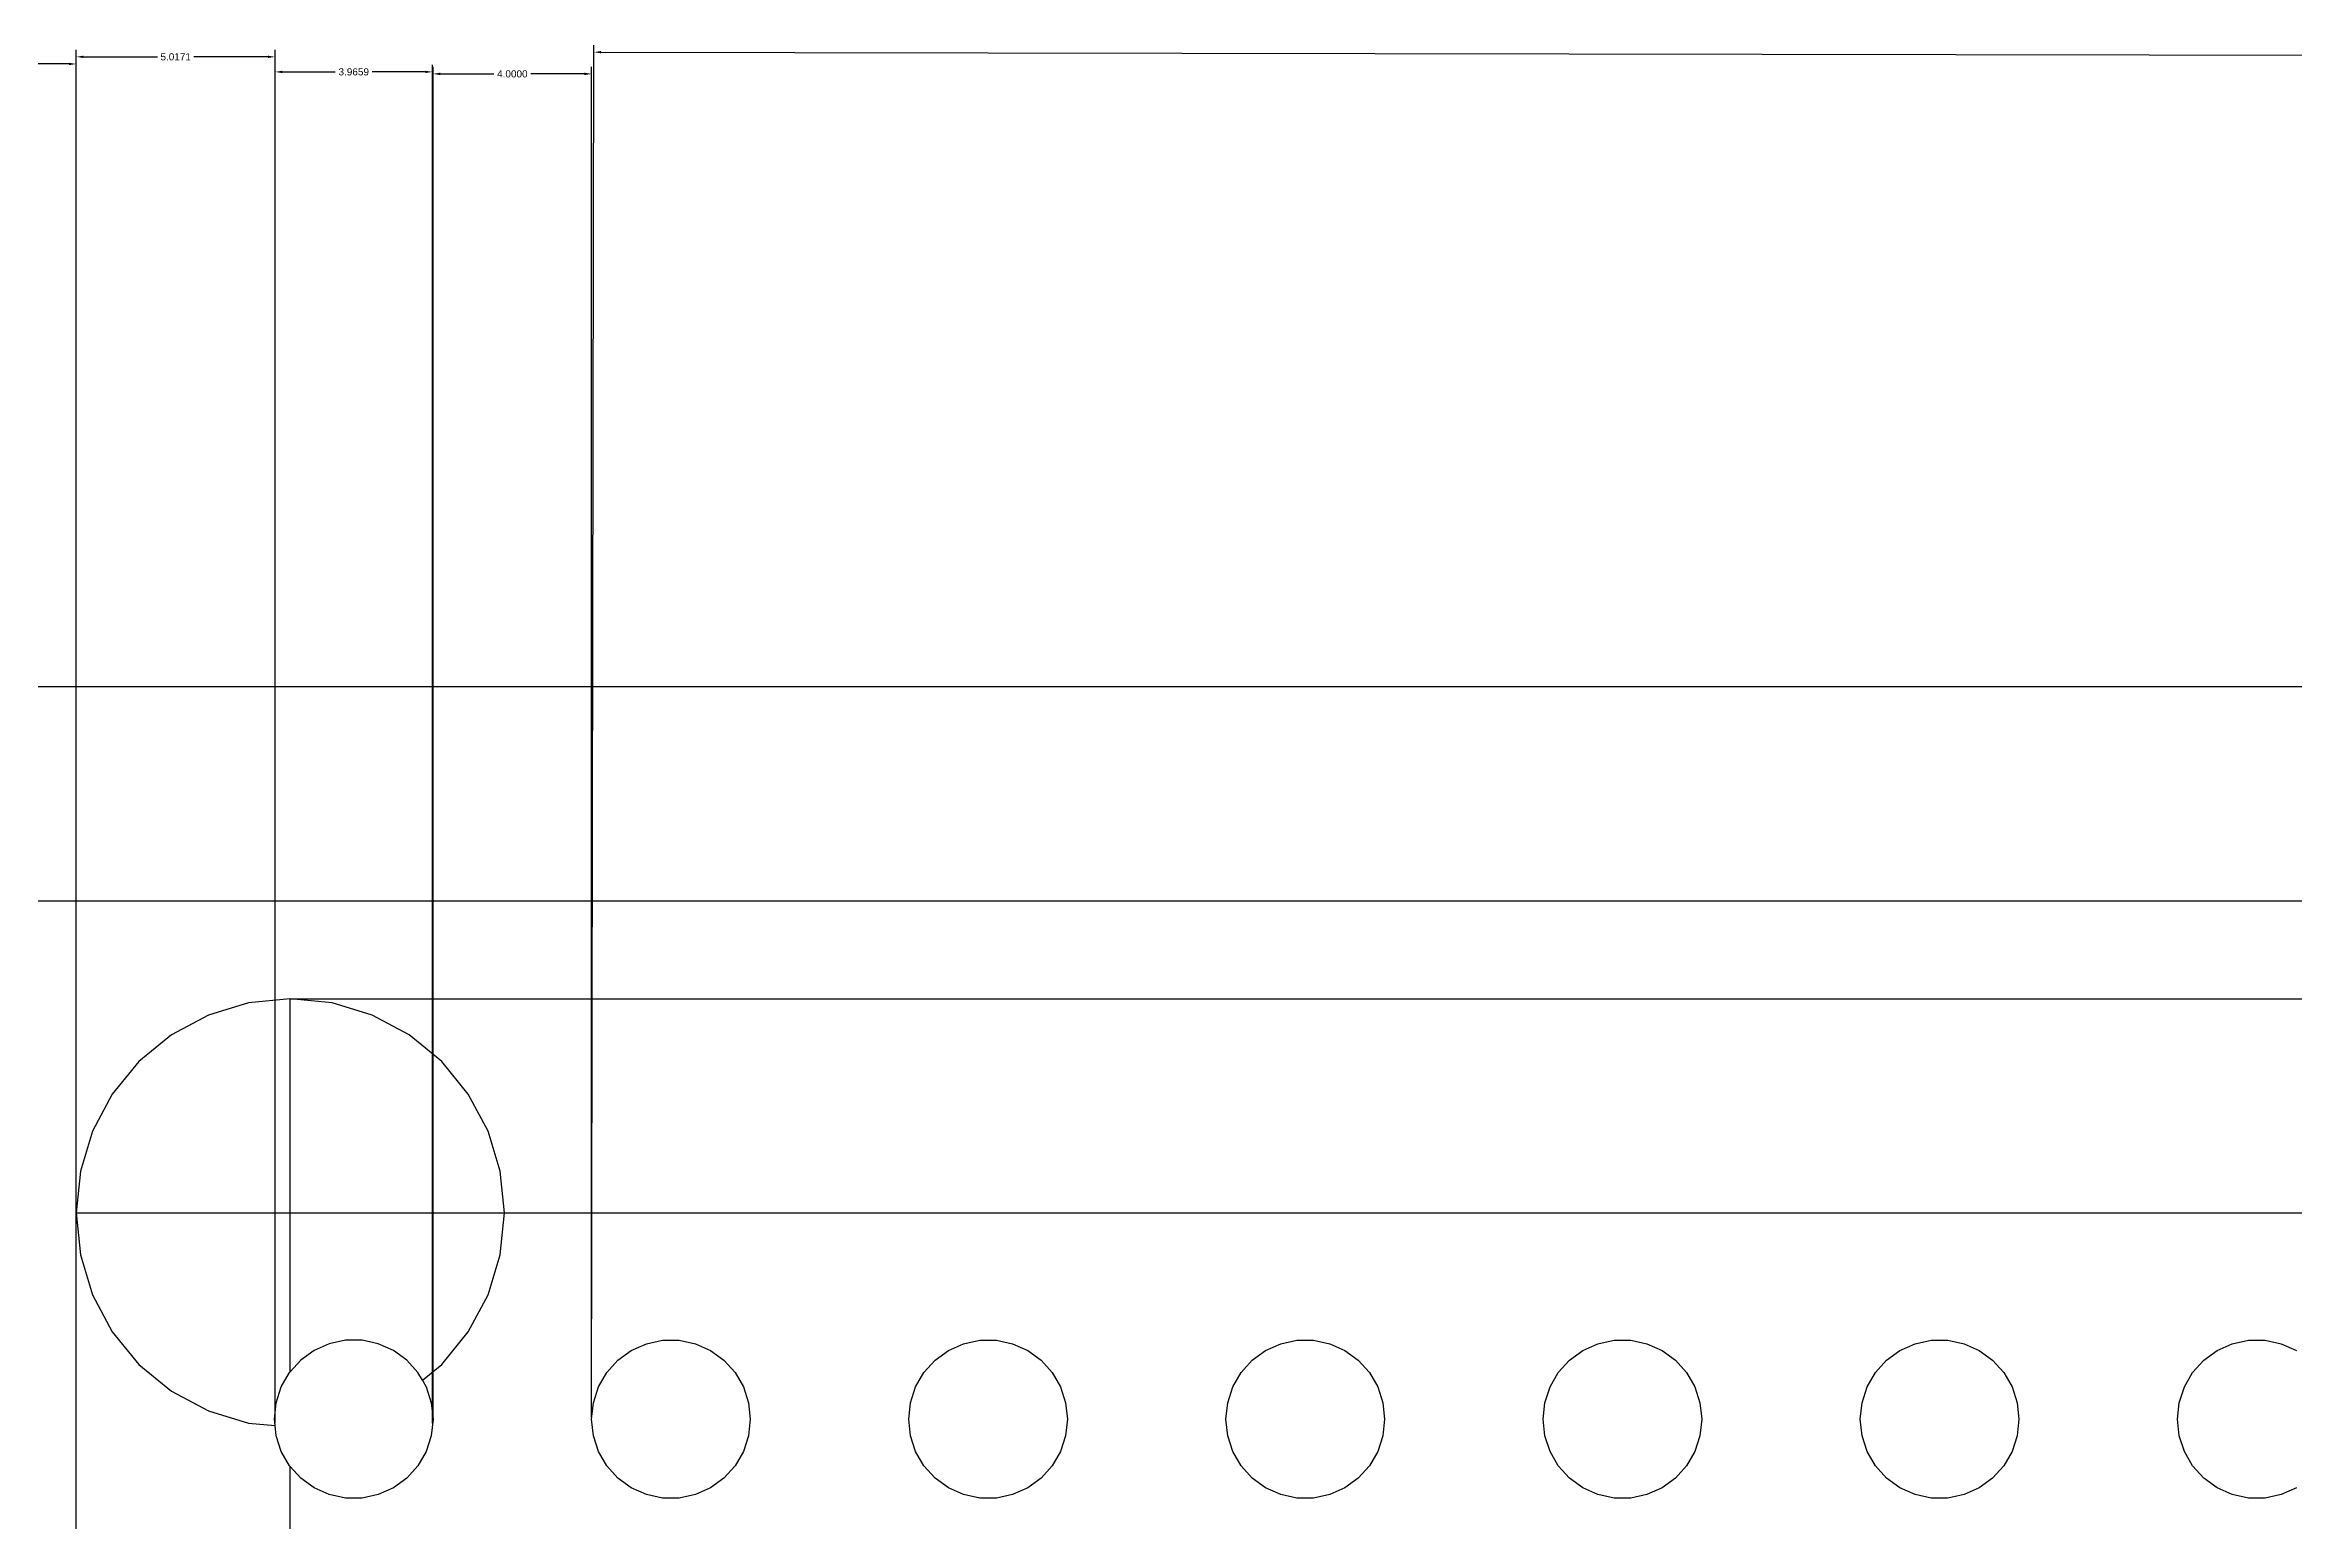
# Model space of a CAD drawing. Extents: x -36 to 148, y -8 to 119.
# Drawn here: x -0.8 to 56, y 81.8 to 119.1 of the extents above; entities that cross this region are included whole.
import ezdxf

# ---------------------------------------------------------------- set-up
doc = ezdxf.new("R2010")
doc.units = 0
doc.header["$MEASUREMENT"] = 0
doc.layers.get('0').update_dxf_attribs({"linetype": 'CONTINUOUS'})
doc.layers.get('Defpoints').update_dxf_attribs({"linetype": 'CONTINUOUS'})
doc.styles.get("Standard").update_dxf_attribs({"font": 'ARIAL.TTF'})
doc.dimstyles.new('Annotative', dxfattribs={"dimtxt": 0.18, "dimasz": 0.18, "dimexe": 0.18, "dimexo": 0.0625, "dimgap": 0.09, "dimtad": 0, "dimtih": 1, "dimtoh": 1, "dimdec": 4, "dimzin": 0, "dimdsep": 46, "dimtxsty": 'STANDARD', "dimcen": 0.09, "dimadec": 0, "dimazin": 0, "dimtfac": 1, "dimtdec": 4, "dimtofl": 0, "dimtmove": 0, "dimatfit": 3, "dimfxl": 1, "dimtolj": 1, "dimtzin": 0, "dimarcsym": 0})

# ---------------------------------------------------------------- blocks, each defined once
blk = doc.blocks.new('DIFFERENCE001')
at = {"color": 0}
for p, q in [((-6.975, 102.875), (142.975, 102.875)), ((-1.575, 97.475), (137.575, 97.475)), ((4.347, 94.896), (3.334, 94.589)), ((5.4, 95), (4.347, 94.896)), ((5.4, 95), (130.6, 95)), ((6.453, 94.896), (5.4, 95)), ((5.4, 89.6), (5.4, 95)), ((7.466, 94.589), (6.453, 94.896)), ((3.334, 94.589), (2.4, 94.09)), ((8.4, 94.09), (7.466, 94.589)), ((2.4, 94.09), (1.582, 93.418)), ((9.218, 93.418), (8.4, 94.09)), ((1.582, 93.418), (0.91, 92.6)), ((9.89, 92.6), (9.218, 93.418)), ((0.91, 92.6), (0.411, 91.666)), ((10.389, 91.666), (9.89, 92.6)), ((0.411, 91.666), (0.104, 90.653)), ((10.696, 90.653), (10.389, 91.666)), ((0.104, 90.653), (0, 89.6)), ((10.8, 89.6), (10.696, 90.653)), ((0, 61.5), (0, 89.6)), ((0, 89.6), (0.104, 88.547)), ((0, 89.6), (5.4, 89.6)), ((5.4, 85.596), (5.4, 89.6)), ((5.4, 89.6), (10.8, 89.6)), ((10.696, 88.547), (10.8, 89.6)), ((10.8, 89.6), (125.2, 89.6)), ((0.104, 88.547), (0.411, 87.534)), ((10.389, 87.534), (10.696, 88.547)), ((0.411, 87.534), (0.91, 86.6)), ((9.89, 86.6), (10.389, 87.534)), ((0.91, 86.6), (1.582, 85.782)), ((6.382, 86.302), (6, 86.132)), ((6.791, 86.389), (6.382, 86.302)), ((7.209, 86.389), (6.791, 86.389)), ((7.618, 86.302), (7.209, 86.389)), ((8, 86.132), (7.618, 86.302)), ((9.218, 85.782), (9.89, 86.6)), ((14, 86.132), (14.382, 86.302)), ((14.382, 86.302), (14.791, 86.389)), ((14.791, 86.389), (15.209, 86.389)), ((15.209, 86.389), (15.618, 86.302)), ((15.618, 86.302), (16, 86.132)), ((22, 86.132), (22.382, 86.302)), ((22.382, 86.302), (22.791, 86.389)), ((22.791, 86.389), (23.209, 86.389)), ((23.209, 86.389), (23.618, 86.302)), ((23.618, 86.302), (24, 86.132)), ((30, 86.132), (30.382, 86.302)), ((30.382, 86.302), (30.791, 86.389)), ((30.791, 86.389), (31.209, 86.389)), ((31.209, 86.389), (31.618, 86.302)), ((31.618, 86.302), (32, 86.132)), ((38, 86.132), (38.382, 86.302)), ((38.382, 86.302), (38.791, 86.389)), ((38.791, 86.389), (39.209, 86.389)), ((39.209, 86.389), (39.618, 86.302)), ((39.618, 86.302), (40, 86.132)), ((46, 86.132), (46.382, 86.302)), ((46.382, 86.302), (46.791, 86.389)), ((46.791, 86.389), (47.209, 86.389)), ((47.209, 86.389), (47.618, 86.302)), ((47.618, 86.302), (48, 86.132)), ((54, 86.132), (54.382, 86.302)), ((54.382, 86.302), (54.791, 86.389)), ((54.791, 86.389), (55.209, 86.389)), ((55.209, 86.389), (55.618, 86.302)), ((55.618, 86.302), (56, 86.132)), ((1.582, 85.782), (2.4, 85.11)), ((5.662, 85.886), (5.4, 85.596)), ((6, 86.132), (5.662, 85.886)), ((8.338, 85.886), (8, 86.132)), ((8.618, 85.576), (8.338, 85.886)), ((8.73, 85.381), (9.218, 85.782)), ((13.382, 85.576), (13.662, 85.886)), ((13.662, 85.886), (14, 86.132)), ((16, 86.132), (16.338, 85.886)), ((16.338, 85.886), (16.618, 85.576)), ((21.382, 85.576), (21.662, 85.886)), ((21.662, 85.886), (22, 86.132)), ((24, 86.132), (24.338, 85.886)), ((24.338, 85.886), (24.618, 85.576)), ((29.382, 85.576), (29.662, 85.886)), ((29.662, 85.886), (30, 86.132)), ((32, 86.132), (32.338, 85.886)), ((32.338, 85.886), (32.618, 85.576)), ((37.382, 85.576), (37.662, 85.886)), ((37.662, 85.886), (38, 86.132)), ((40, 86.132), (40.338, 85.886)), ((40.338, 85.886), (40.618, 85.576)), ((45.382, 85.576), (45.662, 85.886)), ((45.662, 85.886), (46, 86.132)), ((48, 86.132), (48.338, 85.886)), ((48.338, 85.886), (48.618, 85.576)), ((53.382, 85.576), (53.662, 85.886)), ((53.662, 85.886), (54, 86.132)), ((5.044, 84.816), (5.173, 85.213)), ((5.173, 85.213), (5.382, 85.576)), ((5.382, 85.576), (5.4, 85.596)), ((8.73, 85.381), (8.618, 85.576)), ((8.73, 85.381), (8.827, 85.213)), ((8.827, 85.213), (8.956, 84.816)), ((13.044, 84.816), (13.173, 85.213)), ((13.173, 85.213), (13.382, 85.576)), ((16.618, 85.576), (16.827, 85.213)), ((16.827, 85.213), (16.956, 84.816)), ((21.044, 84.816), (21.173, 85.213)), ((21.173, 85.213), (21.382, 85.576)), ((24.618, 85.576), (24.827, 85.213)), ((24.827, 85.213), (24.956, 84.816)), ((29.044, 84.816), (29.173, 85.213)), ((29.173, 85.213), (29.382, 85.576)), ((32.618, 85.576), (32.827, 85.213)), ((32.827, 85.213), (32.956, 84.816)), ((37.044, 84.816), (37.173, 85.213)), ((37.173, 85.213), (37.382, 85.576)), ((40.618, 85.576), (40.827, 85.213)), ((40.827, 85.213), (40.956, 84.816)), ((45.044, 84.816), (45.173, 85.213)), ((45.173, 85.213), (45.382, 85.576)), ((48.618, 85.576), (48.827, 85.213)), ((48.827, 85.213), (48.956, 84.816)), ((53.044, 84.816), (53.173, 85.213)), ((53.173, 85.213), (53.382, 85.576)), ((2.4, 85.11), (3.334, 84.611)), ((3.334, 84.611), (4.347, 84.304)), ((5, 84.4), (5.044, 84.816)), ((8.956, 84.816), (9, 84.4)), ((13, 84.4), (13.044, 84.816)), ((16.956, 84.816), (17, 84.4)), ((21, 84.4), (21.044, 84.816)), ((24.956, 84.816), (25, 84.4)), ((29, 84.4), (29.044, 84.816)), ((32.956, 84.816), (33, 84.4)), ((37, 84.4), (37.044, 84.816)), ((40.956, 84.816), (41, 84.4)), ((45, 84.4), (45.044, 84.816)), ((48.956, 84.816), (49, 84.4)), ((53, 84.4), (53.044, 84.816)), ((4.347, 84.304), (5.017, 84.238)), ((5.017, 84.238), (5, 84.4)), ((5.044, 83.984), (5.017, 84.238)), ((9, 84.4), (8.956, 83.984)), ((13.044, 83.984), (13, 84.4)), ((17, 84.4), (16.956, 83.984)), ((21.044, 83.984), (21, 84.4)), ((25, 84.4), (24.956, 83.984)), ((29.044, 83.984), (29, 84.4)), ((33, 84.4), (32.956, 83.984)), ((37.044, 83.984), (37, 84.4)), ((41, 84.4), (40.956, 83.984)), ((45.044, 83.984), (45, 84.4)), ((49, 84.4), (48.956, 83.984)), ((53.044, 83.984), (53, 84.4)), ((5.173, 83.587), (5.044, 83.984)), ((5.382, 83.224), (5.173, 83.587)), ((8.827, 83.587), (8.618, 83.224)), ((8.956, 83.984), (8.827, 83.587)), ((13.173, 83.587), (13.044, 83.984)), ((13.382, 83.224), (13.173, 83.587)), ((16.827, 83.587), (16.618, 83.224)), ((16.956, 83.984), (16.827, 83.587)), ((21.173, 83.587), (21.044, 83.984)), ((21.382, 83.224), (21.173, 83.587)), ((24.827, 83.587), (24.618, 83.224)), ((24.956, 83.984), (24.827, 83.587)), ((29.173, 83.587), (29.044, 83.984)), ((29.382, 83.224), (29.173, 83.587)), ((32.827, 83.587), (32.618, 83.224)), ((32.956, 83.984), (32.827, 83.587)), ((37.173, 83.587), (37.044, 83.984)), ((37.382, 83.224), (37.173, 83.587)), ((40.827, 83.587), (40.618, 83.224)), ((40.956, 83.984), (40.827, 83.587)), ((45.173, 83.587), (45.044, 83.984)), ((45.382, 83.224), (45.173, 83.587)), ((48.827, 83.587), (48.618, 83.224)), ((48.956, 83.984), (48.827, 83.587)), ((53.173, 83.587), (53.044, 83.984)), ((53.382, 83.224), (53.173, 83.587)), ((5.4, 83.204), (5.382, 83.224)), ((5.4, 61.5), (5.4, 83.204)), ((5.662, 82.914), (5.4, 83.204)), ((6, 82.668), (5.662, 82.914)), ((8.338, 82.914), (8, 82.668)), ((8.618, 83.224), (8.338, 82.914)), ((13.662, 82.914), (13.382, 83.224)), ((14, 82.668), (13.662, 82.914)), ((16.338, 82.914), (16, 82.668)), ((16.618, 83.224), (16.338, 82.914)), ((21.662, 82.914), (21.382, 83.224)), ((22, 82.668), (21.662, 82.914)), ((24.338, 82.914), (24, 82.668)), ((24.618, 83.224), (24.338, 82.914)), ((29.662, 82.914), (29.382, 83.224)), ((30, 82.668), (29.662, 82.914)), ((32.338, 82.914), (32, 82.668)), ((32.618, 83.224), (32.338, 82.914)), ((37.662, 82.914), (37.382, 83.224)), ((38, 82.668), (37.662, 82.914)), ((40.338, 82.914), (40, 82.668)), ((40.618, 83.224), (40.338, 82.914)), ((45.662, 82.914), (45.382, 83.224)), ((46, 82.668), (45.662, 82.914)), ((48.338, 82.914), (48, 82.668)), ((48.618, 83.224), (48.338, 82.914)), ((53.662, 82.914), (53.382, 83.224)), ((54, 82.668), (53.662, 82.914)), ((6.382, 82.498), (6, 82.668)), ((6.791, 82.411), (6.382, 82.498)), ((7.209, 82.411), (6.791, 82.411)), ((7.618, 82.498), (7.209, 82.411)), ((8, 82.668), (7.618, 82.498)), ((14.382, 82.498), (14, 82.668)), ((14.791, 82.411), (14.382, 82.498)), ((15.209, 82.411), (14.791, 82.411)), ((15.618, 82.498), (15.209, 82.411)), ((16, 82.668), (15.618, 82.498)), ((22.382, 82.498), (22, 82.668)), ((22.791, 82.411), (22.382, 82.498)), ((23.209, 82.411), (22.791, 82.411)), ((23.618, 82.498), (23.209, 82.411)), ((24, 82.668), (23.618, 82.498)), ((30.382, 82.498), (30, 82.668)), ((30.791, 82.411), (30.382, 82.498)), ((31.209, 82.411), (30.791, 82.411)), ((31.618, 82.498), (31.209, 82.411)), ((32, 82.668), (31.618, 82.498)), ((38.382, 82.498), (38, 82.668)), ((38.791, 82.411), (38.382, 82.498)), ((39.209, 82.411), (38.791, 82.411)), ((39.618, 82.498), (39.209, 82.411)), ((40, 82.668), (39.618, 82.498)), ((46.382, 82.498), (46, 82.668)), ((46.791, 82.411), (46.382, 82.498)), ((47.209, 82.411), (46.791, 82.411)), ((47.618, 82.498), (47.209, 82.411)), ((48, 82.668), (47.618, 82.498)), ((54.382, 82.498), (54, 82.668)), ((54.791, 82.411), (54.382, 82.498)), ((55.209, 82.411), (54.791, 82.411)), ((55.618, 82.498), (55.209, 82.411)), ((56, 82.668), (55.618, 82.498))]:
    blk.add_line(p, q, dxfattribs=at)
blk = doc.blocks.new('*D2')
at = {"color": 0, "linetype": 'Continuous', "lineweight": -2, "transparency": 16777216}
for p, q in [((-6.975, 89.662), (-6.975, 118.753)), ((0, 89.662), (0, 118.753)), ((-6.795, 118.573), (-3.953, 118.573)), ((-0.18, 118.573), (-3.022, 118.573))]:
    blk.add_line(p, q, dxfattribs=at)
at = {"color": 0, "linetype": 'Continuous', "transparency": 16777216}
for points in [[(-6.795, 118.603), (-6.795, 118.543), (-6.975, 118.573)], [(-0.18, 118.603), (-0.18, 118.543), (0, 118.573)]]:
    blk.add_solid(points, dxfattribs=at)
at = {"layer": 'Defpoints', "color": 0, "linetype": 'Continuous', "transparency": 16777216}
for p in [(-6.975, 118.573), (-6.975, 89.6), (0, 89.6)]:
    blk.add_point(p, dxfattribs=at)
at = {"color": 0, "linetype": 'Continuous', "transparency": 16777216, "insert": (-3.487, 118.573), "char_height": 0.18, "attachment_point": 5}
blk.add_mtext('\\A1;6.9750', dxfattribs=at)
blk = doc.blocks.new('*D12')
at = {"color": 0, "linetype": 'Continuous', "lineweight": -2, "transparency": 16777216}
for p, q in [((0, 84.3), (0, 118.933)), ((0.18, 118.753), (2.052, 118.753)), ((4.837, 118.753), (2.965, 118.753)), ((5.017, 84.3), (5.017, 118.933))]:
    blk.add_line(p, q, dxfattribs=at)
at = {"color": 0, "linetype": 'Continuous', "transparency": 16777216}
for points in [[(0.18, 118.783), (0.18, 118.723), (0, 118.753)], [(4.837, 118.783), (4.837, 118.723), (5.017, 118.753)]]:
    blk.add_solid(points, dxfattribs=at)
at = {"layer": 'Defpoints', "color": 0, "linetype": 'Continuous', "transparency": 16777216}
for p in [(0, 118.753), (0, 84.238), (5.017, 84.238)]:
    blk.add_point(p, dxfattribs=at)
at = {"color": 0, "linetype": 'Continuous', "transparency": 16777216, "insert": (2.509, 118.753), "char_height": 0.18, "attachment_point": 5}
blk.add_mtext('\\A1;5.0171', dxfattribs=at)
blk = doc.blocks.new('*D13')
at = {"color": 0, "linetype": 'Continuous', "lineweight": -2, "transparency": 16777216}
for p, q in [((5.017, 84.3), (5.017, 118.553)), ((5.197, 118.373), (6.533, 118.373)), ((8.803, 118.373), (7.467, 118.373)), ((8.983, 84.3), (8.983, 118.553))]:
    blk.add_line(p, q, dxfattribs=at)
at = {"color": 0, "linetype": 'Continuous', "transparency": 16777216}
for points in [[(5.197, 118.403), (5.197, 118.343), (5.017, 118.373)], [(8.803, 118.403), (8.803, 118.343), (8.983, 118.373)]]:
    blk.add_solid(points, dxfattribs=at)
at = {"layer": 'Defpoints', "color": 0, "linetype": 'Continuous', "transparency": 16777216}
for p in [(8.983, 118.373), (5.017, 84.238), (8.983, 84.238)]:
    blk.add_point(p, dxfattribs=at)
at = {"color": 0, "linetype": 'Continuous', "transparency": 16777216, "insert": (7, 118.373), "char_height": 0.18, "attachment_point": 5}
blk.add_mtext('\\A1;3.9659', dxfattribs=at)
blk = doc.blocks.new('*D14')
at = {"color": 0, "linetype": 'Continuous', "lineweight": -2, "transparency": 16777216}
for p, q in [((9, 84.463), (9, 118.503)), ((9.18, 118.323), (10.53, 118.323)), ((12.82, 118.323), (11.47, 118.323)), ((13, 84.463), (13, 118.503))]:
    blk.add_line(p, q, dxfattribs=at)
at = {"color": 0, "linetype": 'Continuous', "transparency": 16777216}
for points in [[(9.18, 118.353), (9.18, 118.293), (9, 118.323)], [(12.82, 118.353), (12.82, 118.293), (13, 118.323)]]:
    blk.add_solid(points, dxfattribs=at)
at = {"layer": 'Defpoints', "color": 0, "linetype": 'Continuous', "transparency": 16777216}
for p in [(13, 118.323), (9, 84.4), (13, 84.4)]:
    blk.add_point(p, dxfattribs=at)
at = {"color": 0, "linetype": 'Continuous', "transparency": 16777216, "insert": (11, 118.323), "char_height": 0.18, "attachment_point": 5}
blk.add_mtext('\\A1;4.0000', dxfattribs=at)
blk = doc.blocks.new('*D15')
at = {"color": 0, "linetype": 'Continuous', "lineweight": -2, "transparency": 16777216}
for p, q in [((13, 84.462), (13.059, 119.051)), ((13.239, 118.871), (71.262, 118.772)), ((130.479, 118.672), (72.455, 118.77)), ((130.6, 84.262), (130.659, 118.851))]:
    blk.add_line(p, q, dxfattribs=at)
at = {"color": 0, "linetype": 'Continuous', "transparency": 16777216}
for points in [[(13.239, 118.901), (13.239, 118.841), (13.059, 118.871)], [(130.479, 118.702), (130.479, 118.642), (130.659, 118.671)]]:
    blk.add_solid(points, dxfattribs=at)
at = {"layer": 'Defpoints', "color": 0, "linetype": 'Continuous', "transparency": 16777216}
for p in [(130.659, 118.671), (13, 84.4), (130.6, 84.2)]:
    blk.add_point(p, dxfattribs=at)
at = {"color": 0, "linetype": 'Continuous', "transparency": 16777216, "insert": (71.859, 118.771), "char_height": 0.18, "attachment_point": 5}
blk.add_mtext('\\A1;117.6002', dxfattribs=at)

msp = doc.modelspace()

# ---------------------------------------------------------------- block references
at = {"color": 0}
msp.add_blockref('DIFFERENCE001', (0, 0), dxfattribs=at)

# ---------------------------------------------------------------- dimensions: what is measured, and where the dimension line sits
at = {"linetype": 'Continuous'}
for base, p1, p2, picture, middle in [((-6.975, 118.57327), (0, 89.6), (-6.975, 89.6), '*D2', (-3.4875, 118.57327)), ((0, 118.75327), (5.01706, 84.23772), (0, 84.23772), '*D12', (2.50853, 118.75327)), ((8.98294, 118.37327), (5.01706, 84.23772), (8.98294, 84.23772), '*D13', (7, 118.37327)), ((13, 118.32298), (9, 84.4), (13, 84.4), '*D14', (11, 118.32298))]:
    dim = msp.add_linear_dim(base=base, p1=p1, p2=p2, dimstyle='Annotative', override={"dimscale": 0, "dimtix": 0, "dimtofl": 0, "dimtmove": 0, "dimatfit": 3}, dxfattribs=at)
    dim.commit()
    dim.dimension.update_dxf_attribs({"geometry": picture, "text_midpoint": middle})
dim = msp.add_aligned_dim(p1=(13, 84.4), p2=(130.6, 84.2), distance=34.47127, dimstyle='Annotative', override={"dimscale": 0, "dimtix": 0, "dimtofl": 0, "dimtmove": 0, "dimatfit": 3}, dxfattribs=at)
dim.commit()
dim.dimension.update_dxf_attribs({"geometry": '*D15', "text_midpoint": (71.85862, 118.77122)})

doc.saveas('drawing.dxf')
